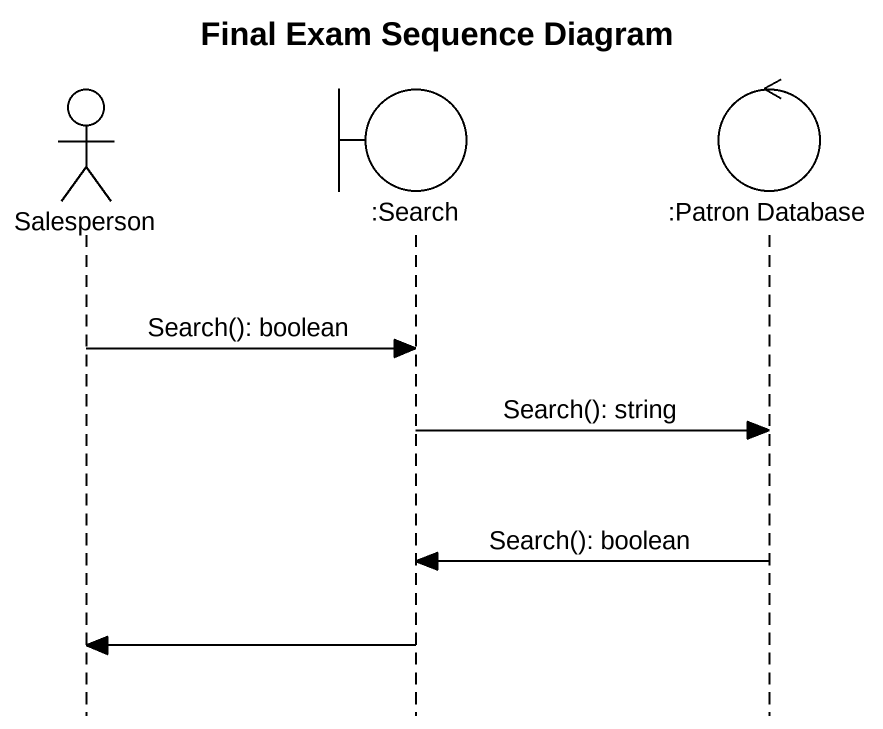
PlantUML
@startuml
title Final Exam Sequence Diagram
hide footbox
actor Salesperson
boundary ":Search" as Search
control ":Patron Database" as Patron_Database

Salesperson -> Search : Search(): boolean
Search -> Patron_Database : Search(): string
Patron_Database -> Search : Search(): boolean
Search -> Salesperson
@enduml
